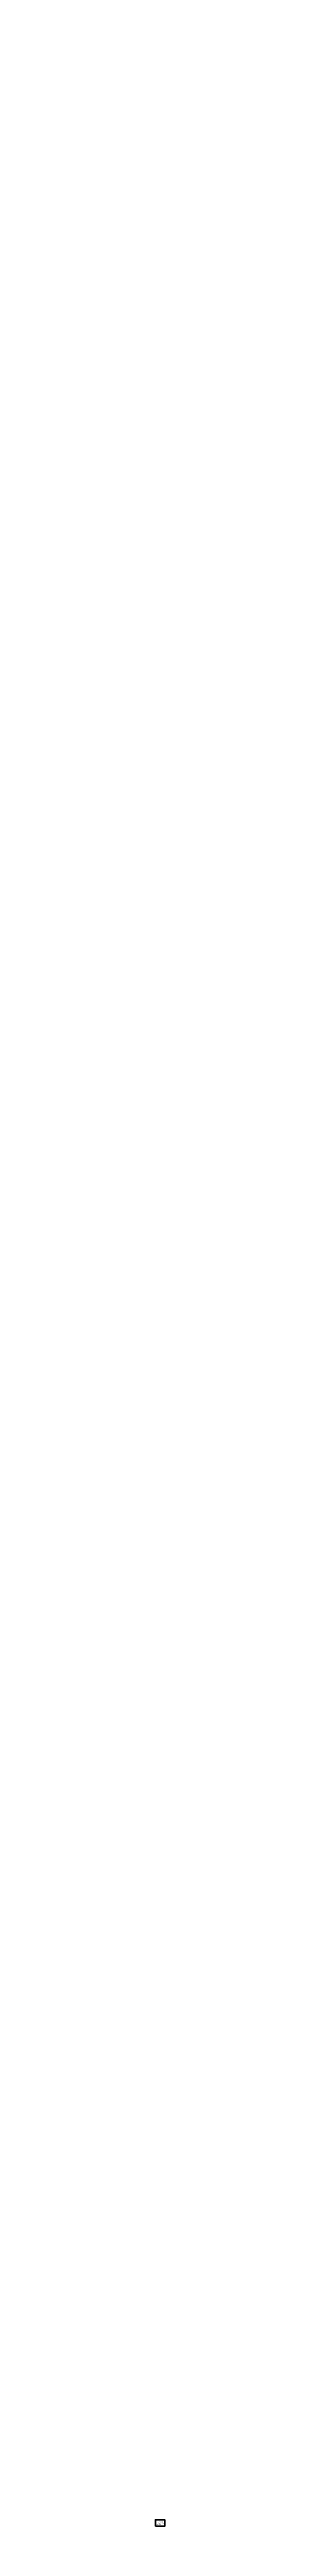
# Paper-space layout 'A0.2' of a CAD drawing. Header units: inches. Extents: x 0 to 17, y 0 to 3974.
# The model-space entities are those that its viewports show. They can reach past a viewport. Long polylines and large blocks are cut down to what shows.
import ezdxf

# ---------------------------------------------------------------- set-up
doc = ezdxf.new("R2010")
doc.units = ezdxf.units.IN
doc.header["$MEASUREMENT"] = 0
doc.layers.get('0').update_dxf_attribs({"lineweight": 9})
doc.layers.add('0-NPLT', color=250, linetype='Continuous', plot=False)
for name, color, linetype, lineweight in [('2', 7, 'Continuous', 18), ('A-TEXTx', 7, 'Continuous', 18), ('TB-11x17', 7, 'Continuous', 50)]:
    doc.layers.add(name, color=color, linetype=linetype, lineweight=lineweight)
doc.layers.get('0-NPLT').off()
doc.layers.get('Defpoints').freeze()
doc.styles.get("Standard").update_dxf_attribs({"font": 'arial.ttf'})

# ---------------------------------------------------------------- blocks, each defined once
blk = doc.blocks.new('11x17 titleblock border')
at = {"layer": 'TB-11x17', "ltscale": 0.25}
blk.add_lwpolyline([(0.5, 0.1), (0.5, 10.6), (15.4, 10.6), (15.4, 0.1)], close=True, dxfattribs=at)
at = {"layer": 'TB-11x17', "lineweight": 0, "ltscale": 0.5, "insert": (0.4, 0.1), "char_height": 0.0312, "width": 3974.269, "attachment_point": 1, "rotation": 90}
blk.add_mtext("{\\fArial|b0|i0|c0|p34;THESE DRAWINGS ARE FREE FOR YOU TO SHARE, MODIFY, AND DUPLICATE. THIS WORK DOESN'T REPRESENT A LEGAL CONTRACT OR CONSTITUTE ARCHITECTURAL SERVICES. NO PERSON OR ORGANIZATION MAKES ANY WARRANTY REGARDING THE INFORMATION PROVIDED. THE CREATORS DISCLAIM LIABILITY FOR ANY DAMAGES RESULTING FROM ITS USE. THIS WORK IS AVAILABLE UNDER A CREATIVE COMMONS ATTRIBUTION SHARE-ALIKE LICENSE. SOME RIGHTS RESERVED. }", dxfattribs=at)
blk = doc.blocks.new('creativecommonslogo')
at = {"ltscale": 0.25}
h = blk.add_hatch(color=256, dxfattribs=at)
edge = h.paths.add_edge_path()
edge.add_arc((3036, 12538), 3.53, 0, 360)
h = blk.add_hatch(color=256, dxfattribs=at)
edge = h.paths.add_edge_path()
edge.add_arc((3099, 12538), 45.7, 0, 360)
edge = h.paths.add_edge_path(flags=16)
edge.add_arc((3099, 12538), 38.8, 0, 360)
h = blk.add_hatch(color=256, dxfattribs=at)
edge = h.paths.add_edge_path()
edge.add_arc((3162, 12538), 3.53, 0, 360)
at = {"lineweight": 5}
for centre, radius in [((3036, 12538), 3.53), ((3099, 12538), 45.7), ((3099, 12538), 38.8), ((3162, 12538), 3.53)]:
    blk.add_circle(centre, radius, dxfattribs=at)
at = {"char_height": 18, "width": 1.97}
for s, insert, attachment_point, rotation in [('{\\fArial|b1|i0|c0|p34;\\T0.75;s}', (3042, 12517), 5, 290.42291), ('{\\fArial|b1|i0|c0|p34;a}', (3048, 12557), 8, 70.2775), ('{\\fArial|b1|i0|c0|p34;t}', (3047, 12574), 5, 55.65417), ('{\\fArial|b1|i0|c0|p34;\\T0.75;h}', (3050, 12502), 5, 309.24197), ('{\\fArial|b1|i0|c0|p34;t}', (3057, 12585), 5, 41.27567), ('{\\fArial|b1|i0|c0|p34;\\T0.75;a}', (3061, 12490), 5, 321.37957), ('{\\fArial|b1|i0|c0|p34;r}', (3070, 12594), 5, 28.09659), ('{\\fArial|b1|i0|c0|p34;\\T0.75;r}', (3073, 12483), 5, 334.98063), ('{\\fArial|b1|i0|c0|p34;i}', (3081, 12599), 5, 16.88611), ('{\\fArial|b1|i0|c0|p34;\\T0.75;e}', (3087, 12478), 5, 349.21577), ('{\\fArial|b1|i0|c0|p34;b}', (3096, 12601), 5, 2.33171), ('{\\fArial|b1|i0|c0|p34;\\T0.75;-}', (3101, 12477), 5, 1.99034), ('{\\fArial|b1|i0|c0|p34;u}', (3115, 12599), 5, 345.56934), ('{\\fArial|b1|i0|c0|p34;\\T0.75;a}', (3114, 12480), 5, 14.75217), ('{\\fArial|b1|i0|c0|p34;\\T0.75;l}', (3128, 12484), 5, 27.69914), ('{\\fArial|b1|i0|c0|p34;t}', (3130, 12593), 5, 330.88852), ('{\\fArial|b1|i0|c0|p34;\\T0.75;i}', (3137, 12491), 5, 38.63165), ('{\\fArial|b1|i0|c0|p34;i}', (3140, 12586), 5, 319.13557), ('{\\fArial|b1|i0|c0|p34;\\T0.75;k}', (3149, 12502), 5, 53.99658), ('{\\fArial|b1|i0|c0|p34;o}', (3149, 12576), 5, 306.62525), ('{\\fArial|b1|i0|c0|p34;n}', (3158, 12561), 5, 290.54452), ('{\\fArial|b1|i0|c0|p34;\\T0.75;e}', (3156, 12517), 5, 69.68766)]:
    blk.add_mtext(s, dxfattribs=dict(at, insert=insert, attachment_point=attachment_point, rotation=rotation))
at = {"insert": (3071, 12564), "char_height": 38.81, "width": 6, "attachment_point": 1}
blk.add_mtext('{\\fArial|b1|i0|c0|p34;cc}', dxfattribs=at)

msp = doc.modelspace()

# ---------------------------------------------------------------- linework, layer by layer
at = {"layer": '2', "lineweight": 9, "ltscale": 0.1}
for p, q in [((3123.969982, 11971.0806668), (3123.969982, 10982.276289)), ((3000.0000785, 10886.5008975), (3192.0000785, 10886.5008975)), ((3000.0000785, 10838.5008975), (3192.0000785, 10838.5008975)), ((3000.0000785, 10790.5008975), (3192.0000785, 10790.5008975)), ((3000.0000785, 10742.5008975), (3192.0000785, 10742.5008975))]:
    msp.add_line(p, q, dxfattribs=at)
at = {"layer": 'TB-11x17', "lineweight": 9, "ltscale": 0.1}
for p, q in [((3000.0000785, 12206.5566642), (3192.0000785, 12206.5566642)), ((3000.0000785, 12038.5566642), (3192.0000785, 12038.5566642))]:
    msp.add_line(p, q, dxfattribs=at)

# ---------------------------------------------------------------- block references
at = {"layer": 'TB-11x17', "ltscale": 0.25}
msp.add_blockref('creativecommonslogo', (-3, -220.3941283), dxfattribs=at)

# ---------------------------------------------------------------- texts
at = {"layer": 'A-TEXTx', "attachment_point": 1}
for s, insert, char_height, width in [('{\\fArial|b1|i0|c0|p34;\\T1.5;OPEN-SOURCE\\T1.25; \\P\\T1.22;ARCHITECTURAL\\P\\T1.58;DRAWING SET}', (3000.0000785, 12151.9673588), 14, 222.415029029), ('{02-14-2015\\P\\T0.97;FIRST ONLINE RELEASE}', (3000.525282, 10879.0814342), 12, 301.285070397), ('{12-31-2019\\P\\T0.97;MINOR GRAPHIC EDITS}', (3000.525282, 10831.0814342), 12, 301.285070397), ('{12-25-2020\\P\\T0.97;RENAMED & REFINED}', (3000.525282, 10783.0814342), 12, 301.285070397), ('{REVISIONS}', (3000.525282, 10910.2280401), 12, 3.324282936), ('SHEET TITLE', (3001.525282, 10597.3509908), 12, 208.543840469), ('DATE', (3001.525282, 10690.7958236), 12, 3.324282936)]:
    msp.add_mtext(s, dxfattribs=dict(at, insert=insert, char_height=char_height, width=width))
at = {"layer": 'A-TEXTx', "width": 0.474864075, "attachment_point": 1, "rotation": 90}
for s, insert, char_height in [('{\\fArial|b0|i0|c0|p18;\\T2;AMERICAN FARMHOUSE}', (3074.9853684, 10990.1974557), 36), ('{\\fArial|b0|i0|c0|p18;\\T1.8;FREE FILES AVAILABLE AT FREEFARMHOUSE.COM}', (3142.6264809, 10988.3202287), 18), ('{\\fArial|b0|i0|c0|p18;\\T1.8;A DESIGN BY JAY OSBORNE}', (3030.2662767, 11206.5936325), 18)]:
    msp.add_mtext(s, dxfattribs=dict(at, insert=insert, char_height=char_height))
at = {"layer": 'A-TEXTx', "ltscale": 0.5}
for s, insert, char_height, width, attachment_point in [('{\\fArial|b1|i0|c0|p34;12-25-2020}', (3001.4894768, 10644.7641175), 18, 203.811716726, 7), ('{\\fArial|b0|i0|c0|p34;\\H0.5x;1. WORK SHALL CONFORM TO ALL APPLICABLE CODES AND ORDINANCES, INCLUDING BUT NOT LIMITED TO: BUILDING, PLUMBING, ELECTRICAL, AND MECHANICAL CODES. \\P\\fLucida Grande|b0|i0|c0|p34;\u2028\\P\\fArial|b0|i0|c0|p34;2. ANY ERRORS, OMISSIONS, OR CONFLICTS FOUND WITHIN THESE DRAWINGS SHALL BE BROUGHT TO THE ATTENTION OF THE OWNER OR THEIR REPRESENTATIVE BEFORE PROCEEDING WITH THE WORK.\\P\\fLucida Grande|b0|i0|c0|p34;\u2028\\P\\fArial|b0|i0|c0|p34;3. DO NOT SCALE THESE DRAWINGS. WRITTEN DIMENSIONS TAKE PRECEDENCE OVER MEASUREMENTS.\\P\\fLucida Grande|b0|i0|c0|p34;\u2028\\P\\fArial|b0|i0|c0|p34;4. DIMENSIONS ARE TAKEN FROM FACE OF FRAMING LUMBER, FACE OF CONCRETE/ MASONRY, CENTER OF COLUMN, AND CENTERLINE OF FIXTURE, UNLESS NOTED OTHERWISE.\\P\\fLucida Grande|b0|i0|c0|p34;\u2028\\P\\fArial|b0|i0|c0|p34;5. ALL DIMENSIONS NOTED "VERIFY IN FIELD (V.I.F.)" SHALL BE MEASURED BY THE CONTRACTOR PRIOR TO CONSTRUCTION. REPORT ANY DISCREPANCIES TO THE OWNER OR THEIR REPRESENTATIVE.\\P\\fLucida Grande|b0|i0|c0|p34;\u2028\\P\\fArial|b0|i0|c0|p34;6. DETAILS SHOWN ARE TYPICAL. SIMILAR DETAILS APPLY IN SIMILAR SITUATIONS.\\P\\fLucida Grande|b0|i0|c0|p34;\u2028\\P\\fArial|b0|i0|c0|p34;7. IN THE CASE OF DISCREPANCIES WITHIN DESCRIPTIONS OF SIMILAR ITEMS, PRECEDENCE SHALL BE GIVEN TO NOTES & DRAWINGS OF GREATER DETAIL.\\P\\fLucida Grande|b0|i0|c0|p34;\u2028\\P\\fArial|b0|i0|c0|p34;8. ALL REQUIRED EXITS SHALL BE OPERABLE FROM THE INSIDE, WITHOUT THE USE OF A KEY OR ANY SPECIAL KNOWLEDGE. \\P\\fLucida Grande|b0|i0|c0|p34;\u2028\\P\\fArial|b0|i0|c0|p34;9. ANY ELECTRICAL, PLUMBING AND/OR HVAC SYSTEMS INCLUDED IN THE WORK SHALL BE INSTALLED ON A DESIGN-BUILD BASIS, AND SHALL NOT SIGNIFICANTLY ALTER THE STRUCTURE OR FINISHES.\\P\\P10. SMOKE DETECTORS AND CARBON MONOXIDE DETECTORS SHALL BE INSTALLED PER APPLICABLE CODES.\\P\\P11. GRADING AND SITEWORK SHALL BE MINIMAL IN ALL AREAS NOT DIRECTLY AFFECTED BY THE NEW CONSTRUCTION. FOLLOW BEST PRACTICES AND LOCAL REQUIREMENTS IN ORDER TO MINIMIZE ENVIRONMENTAL DAMAGE.\\P\\P12. FINISH GRADE MUST SLOPE AWAY FROM EXTERIOR FOUNDATION WALL, AT A HEIGHT OF 6 INCHES OVER A 10 FOOT DISTANCE.\\P\\P13. ANY SURVEY MARKERS WITHIN THE AREA OF CONSTRUCTION SHALL BE PRESERVED OR RESET BY A REGISTERED CIVIL ENGINEER OR LICENSED LAND SURVEYOR.\\P\\P14. BEFORE GRADING OPERATIONS, A TEMPORARY PROTECTION FENCE SHALL BE CONSTRUCTED AROUND ANY TREE WITHIN 30 FEET OF THE FOUNDATION, AND A SILT FENCE MUST BE CONSTRUCTED DOWNSLOPE OF ANY AREA WHERE THE SOIL IS DISTURBED.}', (3359.8748066, 8676.5482741), 18, 440.88108746, 1), ('{\\fArial|b1|i0|c0|p34;\\H0.5x;GENERAL NOTES}', (3360.239742, 8701.8133935), 18, 335.760336478, 1), ('{\\A1;\\fArial|b0|i0|c0|p34;\\H0.5x;23. CONTRACTOR TO ENSURE THAT INTERIOR SHEATHING IS FLUSH, CLEAN AND FREE OF DUST AND DEFECTS BEFORE APPLICATION OF PAINT COATINGS.\\P\\P24. FLOOR MATERIAL TRANSITIONS OCCUR AT THE CENTERLINE OF DOORS OR FRAMED OPENINGS.\\P\\P25. PROVIDE ONE COAT PRIMER AND TWO FINISH COATS OF PAINT AT INTERIOR AND EXTERIOR SURFACES.\\P\\fLucida Grande|b0|i0|c0|p34;\u2028\\P\\fArial|b0|i0|c0|p34;26. ALL GLASS SHALL CONFORM WITH HUMAN IMPACT AND SAFETY  REQUIREMENTS.\\P\\P27. THE MINIMUM STAIRCASE TREAD SHALL BE 10" AND THE MINIMUM RISER 7.75", WITH A MAXIMUM {\\H0.7x;\\S3#8;}" VARIATION WITHIN A FLIGHT.\\P\\P28. HANDRAILS SHALL BE LOCATED 34-38 INCHES ABOVE STAIR TREADS, AS MEASURED FROM THE NOSINGS.\\P\\P29. GUARDRAILS SHALL BE LOCATED ALONG ANY FLOOR EDGES THAT DROP 30 INCHES OR MORE TO THE FLOOR OR GROUND BELOW.\\P\\P30. DO NOT USE SCREW-ON, NON-OPERABLE WINDOW SHUTTERS. THEY ARE AS TACKY AS CLIP-ON TIES. DO NOT USE VINYL OR ALUMINUM SIDING. THAT WOULD MAKE THIS HOUSE LOOK LIKE A CHEAP PLASTIC TOY. IT IS ABSOLUTELY FORBIDDEN. }', (3825.2558318, 8217.1101927), 18, 436.427879363, 1), ('{\\fArial|b0|i0|c0|p34;15. DEPICTED FOUNDATION SHOWS ONLY A PROPOSED DESIGN BASED ON FICTIONAL CONDITIONS. CONDUCT A SOIL TEST AND STRUCTURAL ENGINEERING FOR A SITE-SPECIFIC FOUNDATION.\\P\\P16. FOOTINGS SHALL EXTEND DOWN BEYOND THE LOCAL FROST LINE. \\P\\P17. PERFORATED DRAIN PIPES SHALL BE LOCATED WITHIN A GRAVEL PERIMETER AROUND THE FOUNDATION, WITH MULTIPLE DRAINAGE OUTLETS LEADING DOWNSLOPE AWAY FROM THE BUILDING.\\P\\P\\H1.00001x;18. FIRE BLOCKING AND FIRE-RATED SHEATHING SHALL BE PROVIDED AS REQUIRED AT CEILINGS, FLOORS, AND ENCLOSED USABLE SPACE UNDER STAIRS.\\P\\fLucida Grande|b0|i0|c0|p34;\u2028\\P\\fArial|b0|i0|c0|p34;\\H0.99999x;19. ALL WOOD WITHIN 8 INCHES OF THE GROUND SHALL BE PRESSURE TREATED OR COMPRISE A SUITABLY ROT RESISTANT MATERIAL. METAL CONNECTIONS WHICH TOUCH THIS WOOD SHOULD BE GALVANIZED OR STAINLESS STEEL.\\P\\P20 PROVIDE ADEQUATE BLOCKING AROUND CABINETRY, PLUMBING FIXTURES, AND OTHER APPLICABLE AREAS.\\P\\P21. PROVIDE MINIMUM R-13 INSULATION IN ALL EXTERIOR WALLS AND R-21 INSULATION AT ROOFS OF CONDITIONED SPACES.\\P\\P22. DEPICTED WEATHERPROOFING METHODS (SUCH AS SEALANT, CAULKING, AND FLASHING) ARE NOT COMPREHENSIVE. FOLLOW REQUIREMENTS AND RECOMMENDATIONS OF BUILDING CODES, PRODUCT MANUFACTURERS, AND CONSTRUCTION BEST PRACTICES.}', (3825.2892869, 8676.567301), 9, 442.850099748, 1), ('{\\fArial|b0|i0|c0|p34;\\H0.5x;31. ALL CONSTRUCTION SHALL BE TRUE, PLUMB, LEVEL, SQUARE, AND IN PROPER ALIGNMENT.\\P\\P32. THE GENERAL CONTRACTOR SHALL MAINTAIN A CURRENT AND COMPLETE SET OF DRAWINGS ON THE JOB SITE DURING ALL PHASES OF CONSTRUCTION. ALL SUBCONTRACTORS SHALL BE PROVIDED WITH A SET OF DRAWINGS.\\P\\fLucida Grande|b0|i0|c0|p34;\u2028\\P\\fArial|b0|i0|c0|p34;33. THE GENERAL CONTRACTOR SHALL VERIFY AND ASSUME RESPONSIBILITY FOR ALL DIMENSIONS AND SITE CONDITIONS, AS WELL AS INSPECT THE PREMISES AND TAKE NOTE OF EXISTING CONDITIONS PRIOR TO SUBMITTING PRICES. NO CLAIM SHALL BE ALLOWED FOR PROBLEMS WHICH COULD HAVE BEEN PREVENTED BY A THOROUGH EXAMINATION.}', (4294.8968831, 8676.4075576), 18, 445.390815936, 1), ("{\\fArial|b0|i0|c0|p34;\\H0.500006x;34. PROVIDE TEMPORARY SUPPORT AS NECESSARY TO ENSURE THE STRUCTURAL INTEGRITY OF THE BUILDING UNDER CONSTRUCTION. THE GENERAL CONTRACTOR IS RESPONSIBLE FOR ALL CONSTRUCTION-RELATED ACTIVITIES.\\P\\P\\H0.999988x;35. INSTALL FIXTURES, MATERIALS, AND EQUIPMENT ACCORDING TO MANUFACTURER'S SPECIFICATIONS. SHOULD THOSE SPECS CONFLICT WITH THE DRAWINGS, IMMEDIATELY NOTIFY THE OWNER OR THE OWNER'S REPRESENTATIVE.\\P\\fLucida Grande|b0|i0|c0|p34;\\P\\fArial|b0|i0|c0|p34;\\H1.00001x;36. VERIFY CLEARANCES FOR FIXTURES, VENTS, CHASES, ETC. BEFORE ORDERING OR INSTALLING RELATED WORK ITEMS.\\P\\fLucida Grande|b0|i0|c0|p34;\\P\\fArial|b0|i0|c0|p34;\\H0.99999x;37. COORDINATE ALL WORK WITH EXISTING CONDITIONS, INCLUDING BUT NOT LIMITED TO: IRRIGATION PIPES, ELECTRICAL CONDUITS, WATER LINES, GAS LINES, AND DRAINAGE LINES.\\P\\fLucida Grande|b0|i0|c0|p34;\\H1.00001x;\u2028\\P\\fArial|b0|i0|c0|p34;38. THE GENERAL CONTRACTOR SHALL BE RESPONSIBLE FOR REGULARLY REMOVING THE WASTE MATERIALS OF ALL SUBCONTRACTORS, AND MAINTAIN STRICT CONTROL OVER JOB CLEANING TO PREVENT DUST AND RUBBISH FROM INTERFERING WITH OPERATIONS.\\P\\fLucida Grande|b0|i0|c0|p34;\u2028\\P\\fArial|b0|i0|c0|p34;39. CONSTRUCTION EQUIPMENT NOISE SHALL BE MINIMIZED DURING THE CONSTRUCTION PHASES BY MUFFLING AND SHIELDING IMPACT TOOLS WHENEVER POSSIBLE.}", (4295.1618855, 8403.7097268), 18, 438.613467157, 1)]:
    msp.add_mtext(s, dxfattribs=dict(at, insert=insert, char_height=char_height, width=width, attachment_point=attachment_point))
at = {"layer": 'TB-11x17', "insert": (3001.525282, 10468.002284), "char_height": 12, "width": 208.543840469, "attachment_point": 1}
msp.add_mtext('{SHEET NO.}', dxfattribs=at)

psp = doc.layouts.new('A0.2')

# ---------------------------------------------------------------- block references
at = {"ltscale": 0.25}
psp.add_blockref('11x17 titleblock border', (0, 0), dxfattribs=at)

# ---------------------------------------------------------------- texts
at = {"lineweight": 0, "ltscale": 0.5, "insert": (15.5, 0.8), "char_height": 0.0938, "width": 1.678, "attachment_point": 7}
psp.add_mtext('{\\fArial|b1|i0|c0|p0;GENERAL\\PNOTES}', dxfattribs=at)
at = {"layer": 'TB-11x17', "lineweight": 0, "insert": (15.5, 0.4), "char_height": 0.25, "width": 0.737, "attachment_point": 1}
psp.add_mtext('{\\fArial|b1|i0|c0|p34;A0.2}', dxfattribs=at)

# ---------------------------------------------------------------- viewports
at = {"layer": '0-NPLT', "view_target_point": (-2032.2892932, 10053.723295)}
for center, size, view_center_point, view_height, status in [((7.9, 5.4), (15, 10.5), (6064.2893717, -1831.2223975), 1008, 4), ((16, 5.4), (1.25, 10.5), (5128.2893717, 1336.7776025), 2016, 3)]:
    psp.add_viewport(center=center, size=size, view_center_point=view_center_point, view_height=view_height, status=status, dxfattribs=at)
at = {"layer": 'Defpoints', "view_target_point": (-3133.2918594, -1382.3952688)}
psp.add_viewport(center=(16, 5.2), size=(1.75, 10.75), view_center_point=(5947.2918594, 1904.3952688), view_height=516, dxfattribs=at)

doc.saveas('drawing.dxf')
